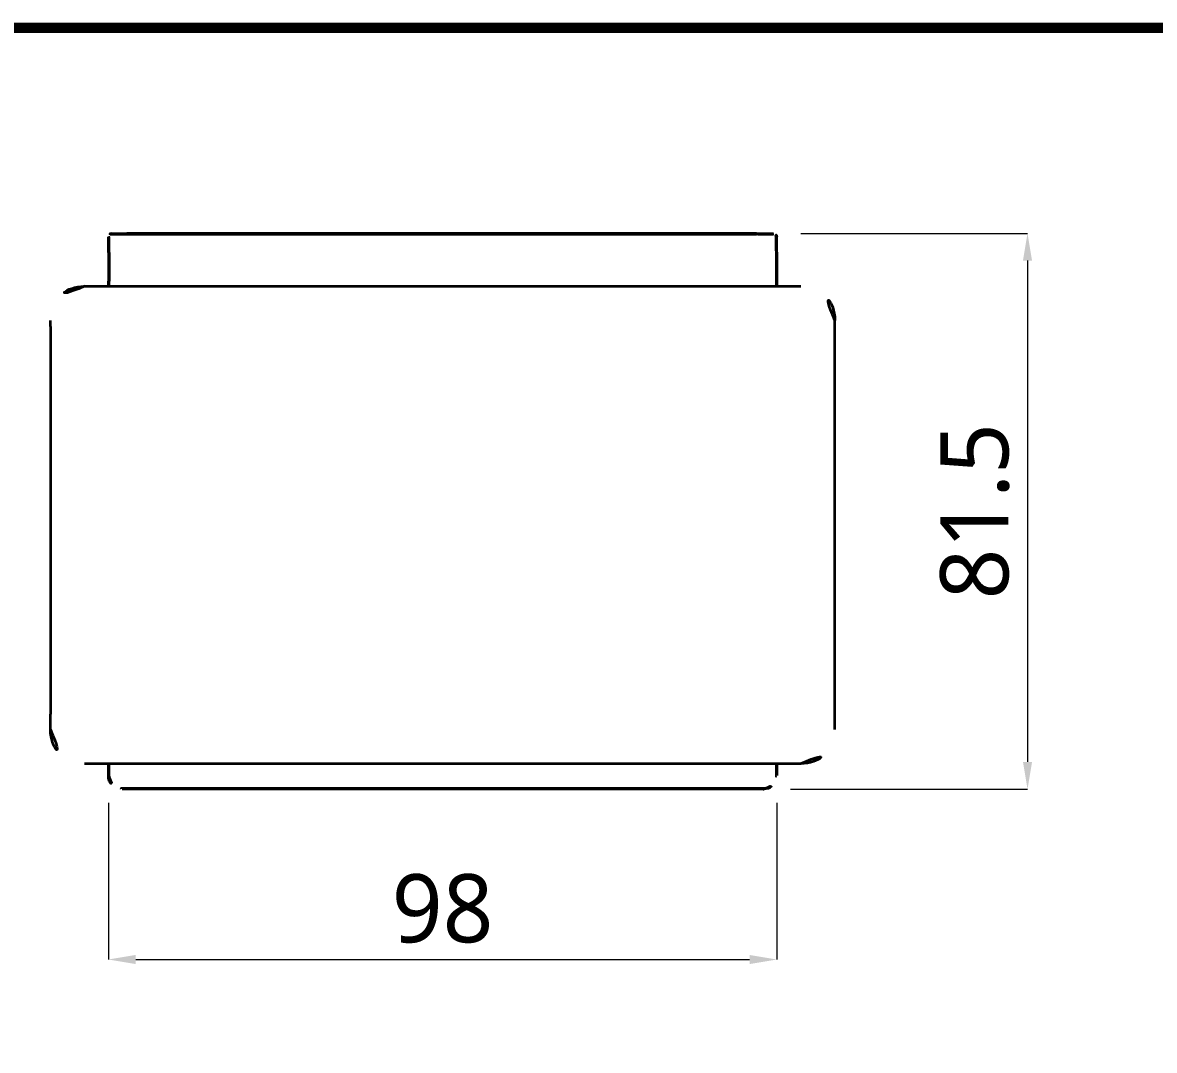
# Model space of a CAD drawing. Extents: x 16296677952 to 16296679688, y -37409618576 to -37409617304.
# Drawn here: x 16296678841.3 to 16296679007.2, y -37409618065 to -37409617914.3 of the extents above; entities that cross this region are included whole.
import ezdxf

# ---------------------------------------------------------------- set-up
doc = ezdxf.new("R2010")
doc.units = 0
doc.header["$LTSCALE"] = 10
doc.header["$MEASUREMENT"] = 0
doc.header["$PDMODE"] = 3
doc.header["$PDSIZE"] = -10
doc.layers.get('0').update_dxf_attribs({"linetype": 'CONTINUOUS'})
doc.layers.get('DEFPOINTS').update_dxf_attribs({"linetype": 'CONTINUOUS'})
doc.styles.add('Daelim Dimension', font='')
doc.styles.get('Daelim Dimension').set_extended_font_data('NanumGothic')
doc.dimstyles.new('DEFAULT', dxfattribs={"dimscale": 2, "dimtxt": 2, "dimasz": 2, "dimexe": 0, "dimexo": 2, "dimgap": 1, "dimtad": 1, "dimdec": 1, "dimzin": 9, "dimdsep": 46, "dimtxsty": 'Daelim Dimension', "dimcen": 0.5, "dimclrd": 252, "dimclre": 252, "dimclrt": 3, "dimadec": 1, "dimazin": 0, "dimtfac": 1, "dimtdec": 1, "dimtix": 1, "dimtmove": 0, "dimatfit": 3, "dimfxl": 1, "dimtolj": 1, "dimtzin": 1, "dimlwd": 9, "dimlwe": 9, "dimarcsym": 0})

# ---------------------------------------------------------------- blocks, each defined once
blk = doc.blocks.new('*D29')
at = {"color": 5, "lineweight": 9, "transparency": 16777216}
for p, q in [((16296678955.3934, -37409617945.20749), (16296678988.63948, -37409617945.20749)), ((16296678988.63948, -37409617949.20749), (16296678988.63948, -37409618022.70749)), ((16296678953.8934, -37409618026.70749), (16296678988.63948, -37409618026.70749))]:
    blk.add_line(p, q, dxfattribs=at)
at = {"color": 5, "transparency": 16777216}
for points in [[(16296678987.97281, -37409617949.20749), (16296678989.30614, -37409617949.20749), (16296678988.63948, -37409617945.20749)], [(16296678987.97281, -37409618022.70749), (16296678989.30614, -37409618022.70749), (16296678988.63948, -37409618026.70749)]]:
    blk.add_solid(points, dxfattribs=at)
at = {"layer": 'DEFPOINTS', "color": 0, "transparency": 16777216}
for p in [(16296678951.3934, -37409617945.20749), (16296678949.8934, -37409618026.70749), (16296678988.63948, -37409618026.70749)]:
    blk.add_point(p, dxfattribs=at)
at = {"color": 7, "transparency": 16777216, "insert": (16296678980.93848, -37409617985.95749), "char_height": 10, "attachment_point": 5, "rotation": 90, "style": 'Daelim Dimension'}
blk.add_mtext('\\A1;81.5', dxfattribs=at)
blk = doc.blocks.new('*D30')
at = {"color": 5, "lineweight": 9, "transparency": 16777216}
for p, q in [((16296678853.893431, -37409618028.707489), (16296678853.893431, -37409618051.672493)), ((16296678951.893431, -37409618028.707489), (16296678951.893431, -37409618051.672493)), ((16296678857.893431, -37409618051.672493), (16296678947.893431, -37409618051.672493))]:
    blk.add_line(p, q, dxfattribs=at)
at = {"color": 5, "transparency": 16777216}
for points in [[(16296678857.893431, -37409618051.005821), (16296678857.893431, -37409618052.339149), (16296678853.893431, -37409618051.672493)], [(16296678947.893431, -37409618051.005821), (16296678947.893431, -37409618052.339149), (16296678951.893431, -37409618051.672493)]]:
    blk.add_solid(points, dxfattribs=at)
at = {"layer": 'DEFPOINTS', "color": 0, "transparency": 16777216}
for p in [(16296678853.893431, -37409618024.707489), (16296678951.893431, -37409618024.707489), (16296678951.893431, -37409618051.672493)]:
    blk.add_point(p, dxfattribs=at)
at = {"color": 7, "transparency": 16777216, "insert": (16296678902.893431, -37409618044.228996), "char_height": 10, "attachment_point": 5, "style": 'Daelim Dimension'}
blk.add_mtext('\\A1;98', dxfattribs=at)

msp = doc.modelspace()

# ---------------------------------------------------------------- linework, layer by layer
at = {"color": 7, "lineweight": 35, "ltscale": 0.058016}
msp.add_line((16296678853.893431, -37409617948.028137), (16296678853.893431, -37409617945.707489), dxfattribs=at)
at = {"color": 7, "lineweight": 13, "ltscale": 0.005}
for p, q in [((16296678854.093439, -37409617945.707489), (16296678853.893431, -37409617945.707489)), ((16296678854.393431, -37409617945.407501), (16296678854.393431, -37409617945.207489)), ((16296678951.3934, -37409617945.407501), (16296678951.3934, -37409617945.207489))]:
    msp.add_line(p, q, dxfattribs=at)
at = {"color": 7, "lineweight": 13, "ltscale": 0.05749}
msp.add_line((16296678854.093439, -37409617948.00708), (16296678854.093439, -37409617945.707489), dxfattribs=at)
at = {"color": 7, "lineweight": 35, "ltscale": 0.055302}
msp.add_line((16296678854.393431, -37409617945.207489), (16296678856.605499, -37409617945.207489), dxfattribs=at)
at = {"color": 7, "lineweight": 13, "ltscale": 0.054512}
msp.add_line((16296678854.393431, -37409617945.407501), (16296678856.57391, -37409617945.407501), dxfattribs=at)
at = {"color": 7, "lineweight": 13}
for p, q in [((16296678856.57391, -37409617945.407501), (16296678948.88632, -37409617945.407501)), ((16296678854.093439, -37409617952.957497), (16296678854.093439, -37409617952.207489)), ((16296678951.693451, -37409617952.207489), (16296678951.693451, -37409617952.957497)), ((16296678854.093439, -37409618024.897491), (16296678854.093439, -37409618022.957497)), ((16296678951.693451, -37409618022.957497), (16296678951.693451, -37409618024.897491)), ((16296678950.08346, -37409618026.507492), (16296678855.70343, -37409618026.507492))]:
    msp.add_line(p, q, dxfattribs=at)
at = {"color": 7, "lineweight": 35}
for p, q in [((16296678948.88632, -37409617945.207489), (16296678856.605499, -37409617945.207489)), ((16296678850.393431, -37409617952.957497), (16296678955.393431, -37409617952.957497)), ((16296678845.393431, -37409617964.707497), (16296678845.393431, -37409618011.207497)), ((16296678960.393431, -37409618011.207497), (16296678960.393431, -37409617964.707497)), ((16296678850.393431, -37409618022.957497), (16296678955.393431, -37409618022.957497)), ((16296678945.283171, -37409618026.707489), (16296678862.97299, -37409618026.707489))]:
    msp.add_line(p, q, dxfattribs=at)
at = {"color": 7, "lineweight": 35, "ltscale": 0.062677}
msp.add_line((16296678948.88632, -37409617945.207489), (16296678951.3934, -37409617945.207489), dxfattribs=at)
at = {"color": 7, "lineweight": 13, "ltscale": 0.005434}
msp.add_line((16296678949.103661, -37409617945.407501), (16296678948.88632, -37409617945.407501), dxfattribs=at)
at = {"color": 7, "lineweight": 13, "ltscale": 0.057243}
msp.add_line((16296678949.103661, -37409617945.407501), (16296678951.3934, -37409617945.407501), dxfattribs=at)
at = {"color": 7, "lineweight": 13, "ltscale": 0.004999}
msp.add_line((16296678951.693451, -37409617945.707489), (16296678951.8934, -37409617945.707489), dxfattribs=at)
at = {"color": 7, "lineweight": 13, "ltscale": 0.052075}
msp.add_line((16296678951.693451, -37409617947.790497), (16296678951.693451, -37409617945.707489), dxfattribs=at)
at = {"color": 7, "lineweight": 35, "ltscale": 0.056676}
msp.add_line((16296678951.8934, -37409617947.974518), (16296678951.8934, -37409617945.707489), dxfattribs=at)
at = {"color": 7, "lineweight": 35, "ltscale": 0.104484}
msp.add_line((16296678853.893431, -37409617948.028137), (16296678853.893431, -37409617952.207489), dxfattribs=at)
at = {"color": 7, "lineweight": 13, "ltscale": 0.10501}
msp.add_line((16296678854.093439, -37409617948.00708), (16296678854.093439, -37409617952.207489), dxfattribs=at)
at = {"color": 7, "lineweight": 13, "ltscale": 0.110425}
msp.add_line((16296678951.693451, -37409617947.790497), (16296678951.693451, -37409617952.207489), dxfattribs=at)
at = {"color": 7, "lineweight": 35, "ltscale": 0.105824}
msp.add_line((16296678951.8934, -37409617947.974518), (16296678951.8934, -37409617952.207489), dxfattribs=at)
at = {"color": 7, "lineweight": 35, "ltscale": 0.096518}
msp.add_line((16296678853.893431, -37409617952.957497), (16296678853.893431, -37409617952.207489), dxfattribs=at)
at = {"color": 7, "lineweight": 35, "ltscale": 0.067407}
msp.add_line((16296678951.8934, -37409617952.207489), (16296678951.8934, -37409617952.957497), dxfattribs=at)
at = {"color": 7, "lineweight": 35, "ltscale": 0.022316}
msp.add_line((16296678845.393431, -37409617958.850143), (16296678845.393431, -37409617957.957497), dxfattribs=at)
at = {"color": 7, "lineweight": 35, "ltscale": 0.16875}
for p, q in [((16296678960.393431, -37409617964.707497), (16296678960.393431, -37409617957.957497)), ((16296678960.393431, -37409618017.957497), (16296678960.393431, -37409618011.207497))]:
    msp.add_line(p, q, dxfattribs=at)
at = {"color": 7, "lineweight": 35, "ltscale": 0.146434}
msp.add_line((16296678845.393431, -37409617958.850143), (16296678845.393431, -37409617964.707497), dxfattribs=at)
at = {"color": 7, "lineweight": 35, "ltscale": 0.112512}
msp.add_line((16296678845.393431, -37409618011.207497), (16296678845.393431, -37409618015.707977), dxfattribs=at)
at = {"color": 7, "lineweight": 35, "ltscale": 0.056238}
msp.add_line((16296678845.393431, -37409618017.957497), (16296678845.393431, -37409618015.707977), dxfattribs=at)
at = {"color": 7, "lineweight": 35, "ltscale": 0.168855}
msp.add_line((16296678853.893431, -37409618024.707489), (16296678853.893431, -37409618022.957497), dxfattribs=at)
at = {"color": 7, "lineweight": 35, "ltscale": 0.119669}
msp.add_line((16296678951.8934, -37409618022.957497), (16296678951.8934, -37409618024.707489), dxfattribs=at)
at = {"color": 7, "lineweight": 35, "ltscale": 0.000252144}
msp.add_line((16296678853.893431, -37409618024.707489), (16296678853.89398, -37409618024.71756), dxfattribs=at)
at = {"color": 7, "lineweight": 13, "ltscale": 0.00475}
for p, q in [((16296678853.90448, -37409618024.917427), (16296678854.093439, -37409618024.897491)), ((16296678951.88241, -37409618024.917427), (16296678951.693451, -37409618024.897491)), ((16296678855.6835, -37409618026.696442), (16296678855.70343, -37409618026.507492)), ((16296678950.103359, -37409618026.696442), (16296678950.08346, -37409618026.507492))]:
    msp.add_line(p, q, dxfattribs=at)
at = {"color": 7, "lineweight": 35, "ltscale": 0.176989}
msp.add_line((16296678862.97299, -37409618026.707489), (16296678855.893431, -37409618026.707489), dxfattribs=at)
at = {"color": 7, "lineweight": 35, "ltscale": 0.115256}
msp.add_line((16296678949.8934, -37409618026.707489), (16296678945.283171, -37409618026.707489), dxfattribs=at)
at = {"color": 7, "lineweight": 35, "ltscale": 0.00025036}
msp.add_line((16296678949.8934, -37409618026.707489), (16296678949.90341, -37409618026.707176), dxfattribs=at)
at = {"color": 5, "linetype": 'ByBlock', "lineweight": 200, "const_width": 1.5}
msp.add_lwpolyline([(16296678689.774549, -37409618360.558739), (16296679319.774549, -37409618360.558739), (16296679319.774549, -37409617915.058739), (16296678689.774549, -37409617915.058739)], close=True, dxfattribs=at)
at = {"color": 7, "lineweight": 35}
for points in [[(16296678853.89398, -37409618024.71756), (16296678853.9035, -37409618024.750153), (16296678853.952971, -37409618024.811279), (16296678854.093439, -37409618024.897491)], [(16296678949.90341, -37409618026.707176), (16296678949.95999, -37409618026.682953), (16296678950.048981, -37409618026.573837), (16296678950.08346, -37409618026.507492)]]:
    msp.add_lwpolyline(points, dxfattribs=at)
for centre, radius, start, end in [((16296678854.393431, -37409617945.707489), 0.5, 90, 180), ((16296678951.3934, -37409617945.707489), 0.5, 0, 90), ((16296678850.393431, -37409617957.957497), 5, 90, 180), ((16296678955.393431, -37409617957.957497), 5, 0, 90), ((16296678850.393431, -37409618017.957497), 5, 180, 270), ((16296678955.393431, -37409618017.957497), 5, 270, 0), ((16296678855.893431, -37409618024.707489), 2, 180, 270), ((16296678949.8934, -37409618024.707489), 2, 270, 0)]:
    msp.add_arc(centre, radius, start, end, dxfattribs=at)
at = {"color": 7, "lineweight": 13}
for centre, radius, start, end in [((16296678854.393431, -37409617945.707489), 0.3, 90, 180), ((16296678951.3934, -37409617945.707489), 0.3, 0, 90), ((16296678855.893431, -37409618024.707489), 1.81, 186.0256058, 263.97440567), ((16296678949.8934, -37409618024.707489), 1.81, 276.02559433, 353.9743942)]:
    msp.add_arc(centre, radius, start, end, dxfattribs=at)
for centre, major_axis, ratio, start_param, end_param in [((16296678915.253929, -37409618024.706268), (36.639496, -0.001221), 0.0497003773, 6.1786540327, 6.2831864945), ((16296678855.894621, -37409617990.083557), (-0.00119, -36.623932), 0.0497108903, 6.1786317704, 6.2831864461)]:
    msp.add_ellipse(centre, major_axis=major_axis, ratio=ratio, start_param=start_param, end_param=end_param, dxfattribs=at)

# ---------------------------------------------------------------- dimensions: what is measured, and where the dimension line sits
at = {"color": 7}
dim = msp.add_linear_dim(base=(16296678988.639481, -37409618026.707489), p1=(16296678951.3934, -37409617945.207489), p2=(16296678949.8934, -37409618026.707489), angle=90, dimstyle='DEFAULT', override={"dimtxt": 5, "dimclrd": 5, "dimclre": 5, "dimclrt": 7}, dxfattribs=at)
dim.commit()
dim.dimension.update_dxf_attribs({"geometry": '*D29', "text_midpoint": (16296678980.93848, -37409617985.957489)})
dim = msp.add_linear_dim(base=(16296678951.893431, -37409618051.672493), p1=(16296678853.893431, -37409618024.707489), p2=(16296678951.893431, -37409618024.707489), dimstyle='DEFAULT', override={"dimtxt": 5, "dimclrd": 5, "dimclre": 5, "dimclrt": 7}, dxfattribs=at)
dim.commit()
dim.dimension.update_dxf_attribs({"geometry": '*D30', "text_midpoint": (16296678902.893431, -37409618044.228996)})

doc.saveas('drawing.dxf')
